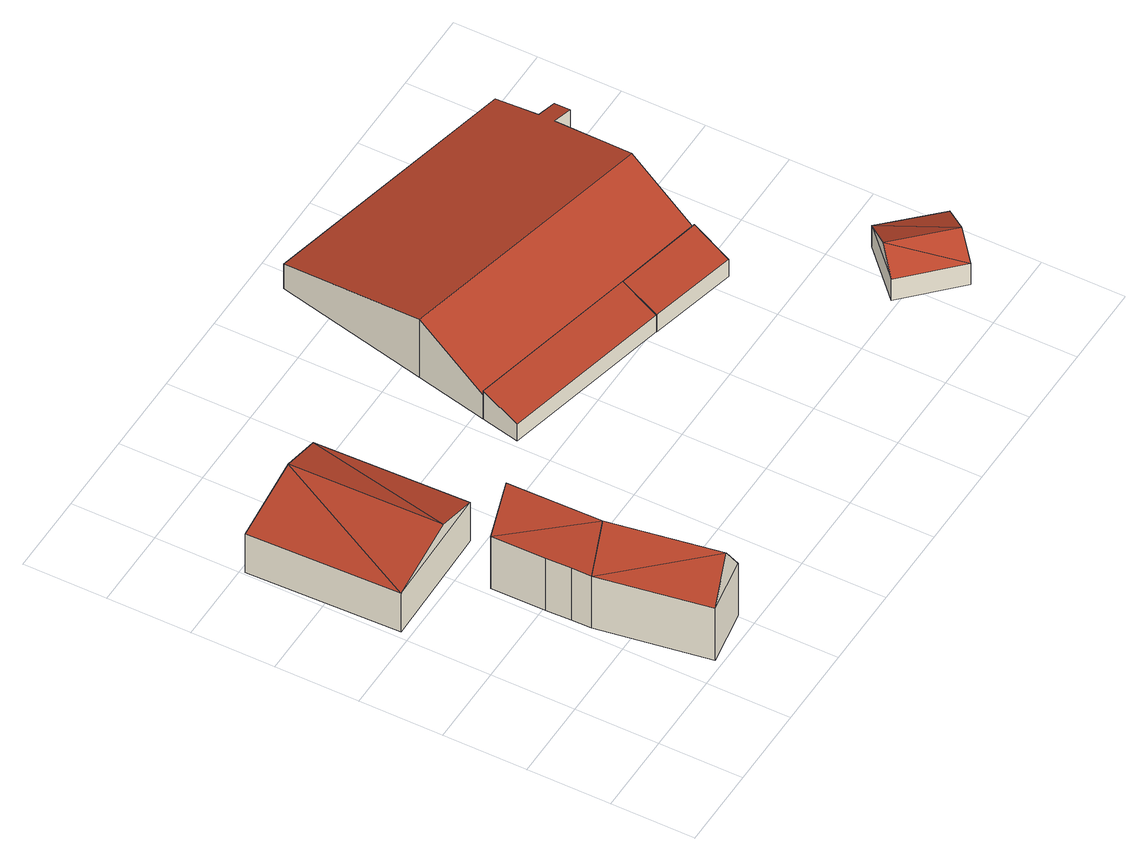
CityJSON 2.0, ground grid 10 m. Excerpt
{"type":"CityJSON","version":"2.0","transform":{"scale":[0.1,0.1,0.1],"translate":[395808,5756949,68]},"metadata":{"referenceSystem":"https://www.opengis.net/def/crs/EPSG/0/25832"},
"CityObjects":{
"building1":{"type":"Building","attributes":{"Gemeindeschluessel":"05515000","Geometrietyp2DReferenz":"3000","function":"31001_2000"},"children":["building1-1","building1-2"]},
"building1-1":{"type":"BuildingPart","attributes":{"roofType":"3100","measuredHeight":12.6},"parents":["building1"],"geometry":[{"type":"Solid","lod":"2","boundaries":[[[[0,1,2,3]],[[4,5,1,0]],[[6,7,5,4]],[[0,8,4]],[[0,3,9]],[[9,8,0]],[[8,9,6]],[[6,4,8]],[[1,5,7,2]],[[3,2,7,6]],[[6,9,3]]]],"semantics":{"surfaces":[{"type":"WallSurface"},{"type":"RoofSurface"},{"type":"GroundSurface"},{"type":"ClosureSurface"}],"values":[[0,0,0,0,1,1,1,1,2,3,3]]}}]},
"building1-2":{"type":"BuildingPart","attributes":{"roofType":"3100","measuredHeight":12.6},"parents":["building1"],"geometry":[{"type":"Solid","lod":"2","boundaries":[[[[10,11,12,13]],[[14,15,11,10]],[[16,17,15,14]],[[18,19,17,16]],[[20,21,19,18]],[[3,2,21,20]],[[13,12,7,6]],[[22,14,9]],[[10,13,6,9,14]],[[3,20,18,16,22]],[[9,3,22]],[[22,16,14]],[[11,15,17,19,21,2,7,12]],[[6,7,2,3]],[[9,6,3]]]],"semantics":{"surfaces":[{"type":"WallSurface"},{"type":"RoofSurface"},{"type":"GroundSurface"},{"type":"ClosureSurface"}],"values":[[0,0,0,0,0,0,0,1,1,1,1,0,2,3,3]]}}]},
"building2":{"type":"Building","attributes":{"Gemeindeschluessel":"05515000","Geometrietyp2DReferenz":"3000","function":"31001_2700","roofType":"3100","measuredHeight":7.66},"geometry":[{"type":"Solid","lod":"2","boundaries":[[[[23,24,25,26]],[[27,28,24,23]],[[29,30,28,27]],[[26,25,30,29]],[[23,31,27]],[[29,32,26]],[[26,32,31]],[[31,23,26]],[[32,29,27]],[[27,31,32]],[[24,28,30,25]]]],"semantics":{"surfaces":[{"type":"WallSurface"},{"type":"RoofSurface"},{"type":"GroundSurface"}],"values":[[0,0,0,0,0,0,1,1,1,1,2]]}}]},
"building3":{"type":"Building","attributes":{"Gemeindeschluessel":"05515000","Geometrietyp2DReferenz":"3000","function":"31001_2700"},"children":["building3-1","building3-2"]},
"building3-1":{"type":"BuildingPart","attributes":{"roofType":"2100","measuredHeight":4.15},"parents":["building3"],"geometry":[{"type":"Solid","lod":"2","boundaries":[[[[33,34,35,36,37]],[[38,39,34,33]],[[40,41,42,39,38]],[[38,33,37,40]],[[34,39,42,35]],[[41,40,37,36]],[[35,42,41,36]]]],"semantics":{"surfaces":[{"type":"WallSurface"},{"type":"RoofSurface"},{"type":"GroundSurface"},{"type":"ClosureSurface"}],"values":[[0,0,0,1,2,0,3]]}}]},
"building3-2":{"type":"BuildingPart","attributes":{"roofType":"3100","measuredHeight":8.55},"parents":["building3"],"geometry":[{"type":"Solid","lod":"2","boundaries":[[[[43,44,45,46,47,48,49,50]],[[41,36,51,50,49]],[[52,53,54,55,56,57,58,59,60,35,42]],[[49,52,42,41]],[[48,53,52,49]],[[47,54,53,48]],[[46,55,54,47]],[[45,56,55,46]],[[44,57,56,45]],[[43,58,57,44]],[[50,59,58,43]],[[51,60,59,50]],[[36,35,60,51]],[[35,36,41,42]]]],"semantics":{"surfaces":[{"type":"RoofSurface"},{"type":"GroundSurface"},{"type":"WallSurface"},{"type":"ClosureSurface"}],"values":[[0,0,1,2,2,2,2,2,2,2,2,2,2,3]]}}]},
"building4":{"type":"Building","attributes":{"Gemeindeschluessel":"05515000","Geometrietyp2DReferenz":"3000","function":"51009_1610","roofType":"2100","measuredHeight":4.22},"geometry":[{"type":"Solid","lod":"2","boundaries":[[[[37,61,62,33]],[[63,64,61,37]],[[65,66,64,63]],[[33,62,66,65]],[[63,37,33,65]],[[61,64,66,62]]]],"semantics":{"surfaces":[{"type":"WallSurface"},{"type":"RoofSurface"},{"type":"GroundSurface"}],"values":[[0,0,0,0,1,2]]}}]},
"building5":{"type":"Building","attributes":{"Gemeindeschluessel":"05515000","Geometrietyp2DReferenz":"3000","function":"51009_1610","roofType":"3100","measuredHeight":5.23},"geometry":[{"type":"Solid","lod":"2","boundaries":[[[[67,68,69,70]],[[71,72,68,67]],[[73,74,72,71]],[[70,69,74,73]],[[67,75,71]],[[73,76,70]],[[75,67,70]],[[70,76,75]],[[71,75,76]],[[76,73,71]],[[68,72,74,69]]]],"semantics":{"surfaces":[{"type":"WallSurface"},{"type":"RoofSurface"},{"type":"GroundSurface"}],"values":[[0,0,0,0,0,0,1,1,1,1,2]]}}]}
},
"vertices":[
[202,20,83],[202,20,6],[180,156,6],[180,156,83],[134,9,83],[134,9,6],[111,143,83],[111,143,6],[168,15,132],[145,149,132],
[110,197,83],[110,197,6],[111,167,6],[111,167,83],[109,262,83],[109,262,6],[178,263,83],[178,263,6],[179,194,83],[179,194,6],[180,163,83],[180,163,6],[143,263,132],
[1,493,66],[1,493,9],[6,310,9],[6,310,66],[151,497,66],[151,497,9],[156,313,66],[156,313,9],[95,495,85],[99,312,85],
[512,294,36],[512,294,12],[522,340,12],[522,340,48],[522,340,54],[303,341,36],[303,341,12],[313,387,54],[313,387,48],[313,387,12],
[675,508,70],[697,502,70],[702,524,64],[680,530,64],[691,588,48],[375,660,48],[333,474,98],[650,402,98],[630,316,48],[333,474,12],[375,660,12],[691,588,12],[680,530,12],[702,524,12],[697,502,12],[675,508,12],[650,402,12],[630,316,12],
[522,340,11],[512,294,11],[630,316,54],[630,316,11],[619,269,36],[619,269,11],
[792,104,37],[792,104,6],[734,164,6],[734,164,37],[737,48,37],[737,48,6],[676,108,37],[676,108,6],[759,71,59],[700,131,59]
]}
